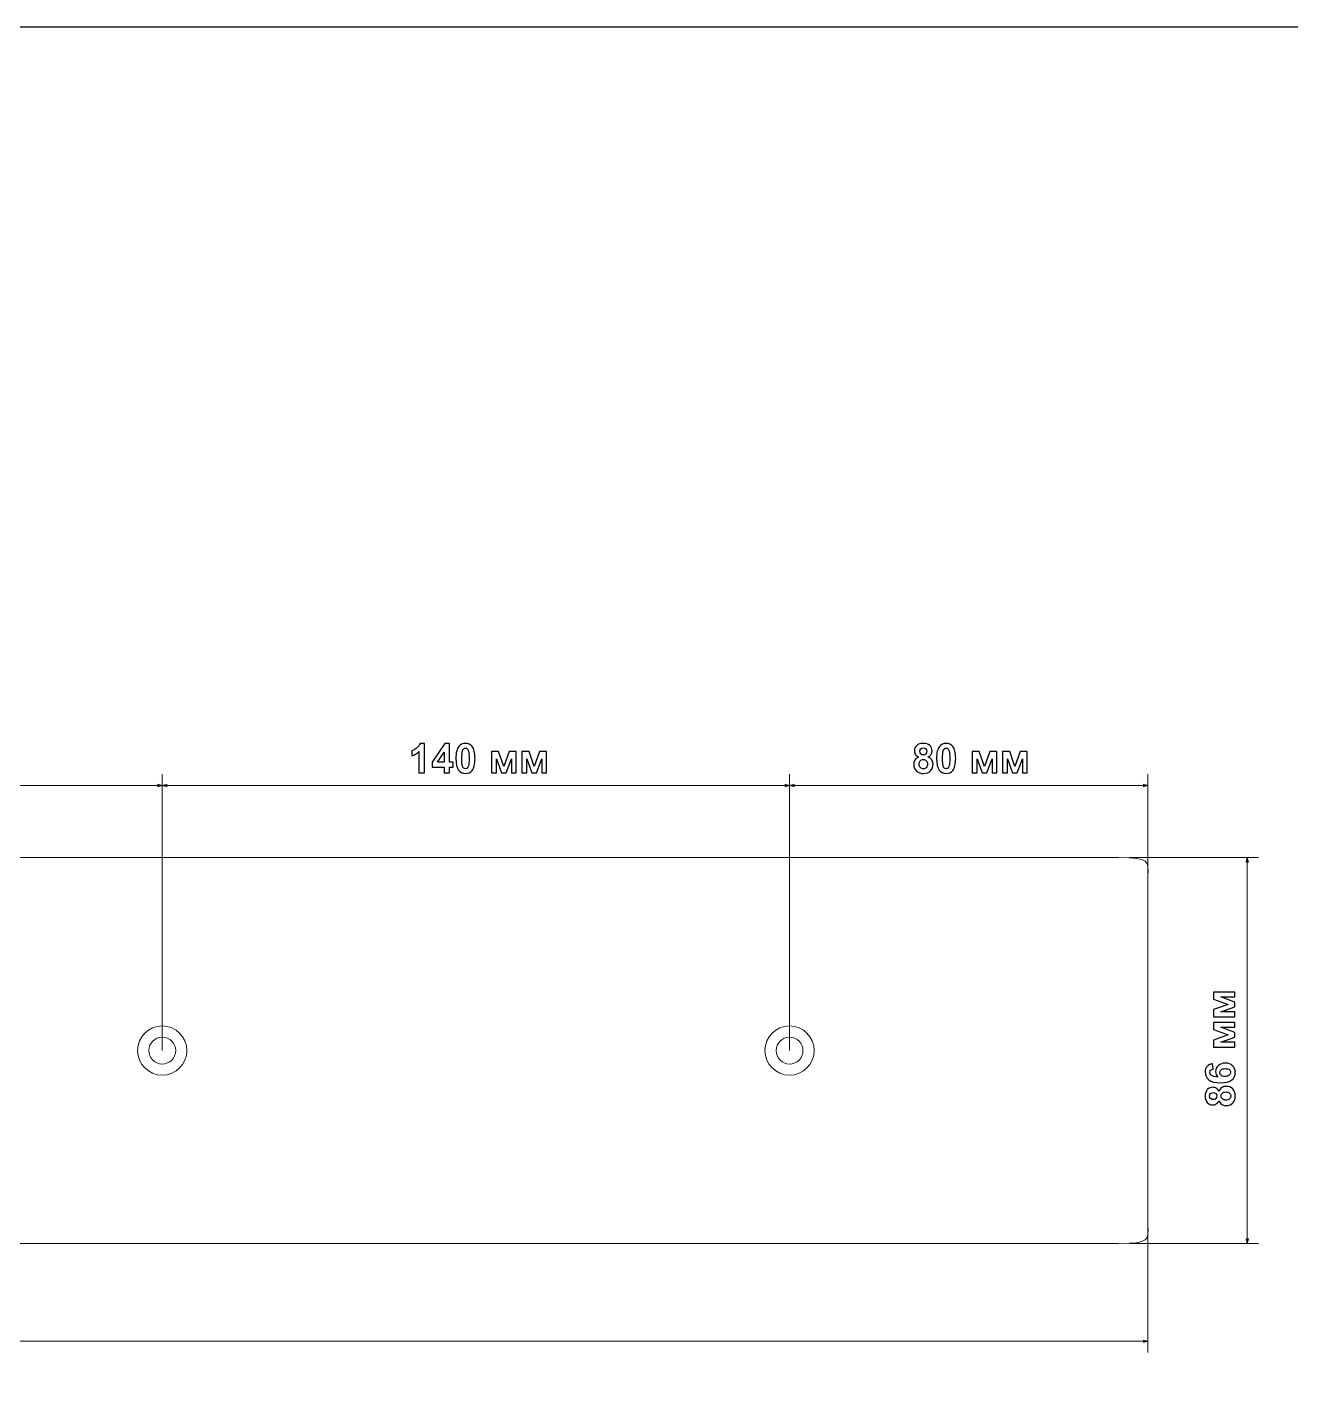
# Model space of a CAD drawing. Header units: centimetres. Extents: x -84 to 84, y -59 to 59.
# Drawn here: x 26.61 to 54.81, y 29.22 to 59.45 of the extents above; entities that cross this region are included whole.
import ezdxf

# ---------------------------------------------------------------- set-up
doc = ezdxf.new("R2010")
doc.units = ezdxf.units.CM
doc.header["$MEASUREMENT"] = 0
doc.layers.add('layer 1', color=7, linetype='Continuous')

msp = doc.modelspace()

# ---------------------------------------------------------------- linework, layer by layer
at = {"layer": 'layer 1', "color": 250}
msp.add_lwpolyline([(-84.1, -59.44999), (84.1, -59.44999), (84.1, 59.44999), (-84.1, 59.44999), (-84.1, -59.44999)], close=True, dxfattribs=at)
at = {"layer": 'layer 1', "color": 155}
for points, knots in [([(35.47807, 42.80859), (35.47807, 42.80859), (35.35241, 42.80859), (35.35241, 42.80859), (35.35241, 42.80859), (35.35241, 42.80859), (35.35241, 43.28402), (35.35241, 43.28402), (35.35241, 43.28402), (35.30655, 43.24091), (35.25243, 43.20896), (35.19006, 43.18832), (35.19006, 43.18832), (35.19006, 43.18832), (35.19006, 43.30297), (35.19006, 43.30297), (35.19006, 43.30297), (35.22293, 43.31367), (35.25855, 43.334), (35.29692, 43.36412), (35.29692, 43.36412), (35.33544, 43.39408), (35.36173, 43.42909), (35.3761, 43.46899), (35.3761, 43.46899), (35.3761, 43.46899), (35.47807, 43.46899), (35.47807, 43.46899), (35.47807, 43.46899), (35.47807, 43.46899), (35.47807, 42.80859), (35.47807, 42.80859)], [0, 0, 0, 0, 0.11111111, 0.11111111, 0.11111111, 0.11111111, 0.22222222, 0.22222222, 0.22222222, 0.22222222, 0.33333333, 0.33333333, 0.33333333, 0.33333333, 0.44444444, 0.44444444, 0.44444444, 0.44444444, 0.55555556, 0.55555556, 0.55555556, 0.55555556, 0.66666667, 0.66666667, 0.66666667, 0.66666667, 0.77777778, 0.77777778, 0.77777778, 0.77777778, 1, 1, 1, 1]), ([(35.91299, 42.80859), (35.91299, 42.80859), (35.91299, 42.94067), (35.91299, 42.94067), (35.91299, 42.94067), (35.91299, 42.94067), (35.64516, 42.94067), (35.64516, 42.94067), (35.64516, 42.94067), (35.64516, 42.94067), (35.64516, 43.05028), (35.64516, 43.05028), (35.64516, 43.05028), (35.64516, 43.05028), (35.92919, 43.46807), (35.92919, 43.46807), (35.92919, 43.46807), (35.92919, 43.46807), (36.03498, 43.46807), (36.03498, 43.46807), (36.03498, 43.46807), (36.03498, 43.46807), (36.03498, 43.05074), (36.03498, 43.05074), (36.03498, 43.05074), (36.03498, 43.05074), (36.11661, 43.05074), (36.11661, 43.05074), (36.11661, 43.05074), (36.11661, 43.05074), (36.11661, 42.94067), (36.11661, 42.94067), (36.11661, 42.94067), (36.11661, 42.94067), (36.03498, 42.94067), (36.03498, 42.94067), (36.03498, 42.94067), (36.03498, 42.94067), (36.03498, 42.80859), (36.03498, 42.80859), (36.03498, 42.80859), (36.03498, 42.80859), (35.91299, 42.80859), (35.91299, 42.80859)], [0, 0, 0, 0, 0.08333333, 0.08333333, 0.08333333, 0.08333333, 0.16666667, 0.16666667, 0.16666667, 0.16666667, 0.25, 0.25, 0.25, 0.25, 0.33333333, 0.33333333, 0.33333333, 0.33333333, 0.41666667, 0.41666667, 0.41666667, 0.41666667, 0.5, 0.5, 0.5, 0.5, 0.58333333, 0.58333333, 0.58333333, 0.58333333, 0.66666667, 0.66666667, 0.66666667, 0.66666667, 0.75, 0.75, 0.75, 0.75, 0.83333333, 0.83333333, 0.83333333, 0.83333333, 1, 1, 1, 1]), ([(35.91299, 43.05074), (35.91299, 43.05074), (35.91299, 43.275), (35.91299, 43.275), (35.91299, 43.275), (35.91299, 43.275), (35.76287, 43.05074), (35.76287, 43.05074), (35.76287, 43.05074), (35.76287, 43.05074), (35.91299, 43.05074), (35.91299, 43.05074)], [0, 0, 0, 0, 0.25, 0.25, 0.25, 0.25, 0.5, 0.5, 0.5, 0.5, 1, 1, 1, 1]), ([(36.38964, 43.46899), (36.45323, 43.46899), (36.50291, 43.44621), (36.53884, 43.40066), (36.53884, 43.40066), (36.58149, 43.34685), (36.60289, 43.25742), (36.60289, 43.13267), (36.60289, 43.13267), (36.60289, 43.00809), (36.58134, 42.9185), (36.53838, 42.86408), (36.53838, 42.86408), (36.50276, 42.81914), (36.45323, 42.79667), (36.38964, 42.79667), (36.38964, 42.79667), (36.32574, 42.79667), (36.27422, 42.82128), (36.23509, 42.8705), (36.23509, 42.8705), (36.19595, 42.91973), (36.17638, 43.00763), (36.17638, 43.1339), (36.17638, 43.1339), (36.17638, 43.25787), (36.19794, 43.34715), (36.24089, 43.40157), (36.24089, 43.40157), (36.27651, 43.44652), (36.32604, 43.46899), (36.38964, 43.46899)], [0, 0, 0, 0, 0.11111111, 0.11111111, 0.11111111, 0.11111111, 0.22222222, 0.22222222, 0.22222222, 0.22222222, 0.33333333, 0.33333333, 0.33333333, 0.33333333, 0.44444444, 0.44444444, 0.44444444, 0.44444444, 0.55555556, 0.55555556, 0.55555556, 0.55555556, 0.66666667, 0.66666667, 0.66666667, 0.66666667, 0.77777778, 0.77777778, 0.77777778, 0.77777778, 1, 1, 1, 1]), ([(36.38964, 43.36443), (36.37466, 43.36443), (36.3612, 43.35953), (36.34958, 43.34975), (36.34958, 43.34975), (36.33781, 43.34012), (36.32864, 43.32269), (36.32222, 43.29747), (36.32222, 43.29747), (36.31366, 43.26491), (36.30938, 43.20987), (36.30938, 43.13267), (36.30938, 43.13267), (36.30938, 43.05532), (36.3132, 43.00228), (36.32085, 42.97338), (36.32085, 42.97338), (36.32849, 42.94449), (36.33812, 42.92523), (36.34974, 42.9156), (36.34974, 42.9156), (36.36136, 42.90597), (36.37466, 42.90123), (36.38964, 42.90123), (36.38964, 42.90123), (36.40462, 42.90123), (36.41807, 42.90612), (36.42984, 42.9159), (36.42984, 42.9159), (36.44146, 42.92554), (36.45063, 42.94296), (36.45705, 42.96819), (36.45705, 42.96819), (36.46561, 43.00044), (36.46989, 43.05532), (36.46989, 43.13267), (36.46989, 43.13267), (36.46989, 43.20987), (36.46607, 43.26292), (36.45843, 43.29181), (36.45843, 43.29181), (36.45078, 43.3207), (36.44115, 43.34012), (36.42954, 43.34975), (36.42954, 43.34975), (36.41792, 43.35953), (36.40462, 43.36443), (36.38964, 43.36443)], [0, 0, 0, 0, 0.07692308, 0.07692308, 0.07692308, 0.07692308, 0.15384615, 0.15384615, 0.15384615, 0.15384615, 0.23076923, 0.23076923, 0.23076923, 0.23076923, 0.30769231, 0.30769231, 0.30769231, 0.30769231, 0.38461538, 0.38461538, 0.38461538, 0.38461538, 0.46153846, 0.46153846, 0.46153846, 0.46153846, 0.53846154, 0.53846154, 0.53846154, 0.53846154, 0.61538462, 0.61538462, 0.61538462, 0.61538462, 0.69230769, 0.69230769, 0.69230769, 0.69230769, 0.76923077, 0.76923077, 0.76923077, 0.76923077, 0.84615385, 0.84615385, 0.84615385, 0.84615385, 1, 1, 1, 1]), ([(36.97253, 43.28463), (36.97253, 43.28463), (37.12937, 43.28463), (37.12937, 43.28463), (37.12937, 43.28463), (37.12937, 43.28463), (37.24632, 42.9529), (37.24632, 42.9529), (37.24632, 42.9529), (37.24632, 42.9529), (37.36525, 43.28463), (37.36525, 43.28463), (37.36525, 43.28463), (37.36525, 43.28463), (37.52103, 43.28463), (37.52103, 43.28463), (37.52103, 43.28463), (37.52103, 43.28463), (37.52103, 42.80859), (37.52103, 42.80859), (37.52103, 42.80859), (37.52103, 42.80859), (37.41371, 42.80859), (37.41371, 42.80859), (37.41371, 42.80859), (37.41371, 42.80859), (37.41371, 43.12197), (37.41371, 43.12197), (37.41371, 43.12197), (37.41371, 43.12197), (37.29845, 42.80859), (37.29845, 42.80859), (37.29845, 42.80859), (37.29845, 42.80859), (37.19037, 42.80859), (37.19037, 42.80859), (37.19037, 42.80859), (37.19037, 42.80859), (37.07984, 43.12197), (37.07984, 43.12197), (37.07984, 43.12197), (37.07984, 43.12197), (37.07984, 42.80859), (37.07984, 42.80859), (37.07984, 42.80859), (37.07984, 42.80859), (36.97253, 42.80859), (36.97253, 42.80859), (36.97253, 42.80859), (36.97253, 42.80859), (36.97253, 43.28463), (36.97253, 43.28463)], [0, 0, 0, 0, 0.07142857, 0.07142857, 0.07142857, 0.07142857, 0.14285714, 0.14285714, 0.14285714, 0.14285714, 0.21428571, 0.21428571, 0.21428571, 0.21428571, 0.28571429, 0.28571429, 0.28571429, 0.28571429, 0.35714286, 0.35714286, 0.35714286, 0.35714286, 0.42857143, 0.42857143, 0.42857143, 0.42857143, 0.5, 0.5, 0.5, 0.5, 0.57142857, 0.57142857, 0.57142857, 0.57142857, 0.64285714, 0.64285714, 0.64285714, 0.64285714, 0.71428571, 0.71428571, 0.71428571, 0.71428571, 0.78571429, 0.78571429, 0.78571429, 0.78571429, 0.85714286, 0.85714286, 0.85714286, 0.85714286, 1, 1, 1, 1]), ([(37.65097, 43.28463), (37.65097, 43.28463), (37.80781, 43.28463), (37.80781, 43.28463), (37.80781, 43.28463), (37.80781, 43.28463), (37.92476, 42.9529), (37.92476, 42.9529), (37.92476, 42.9529), (37.92476, 42.9529), (38.04369, 43.28463), (38.04369, 43.28463), (38.04369, 43.28463), (38.04369, 43.28463), (38.19947, 43.28463), (38.19947, 43.28463), (38.19947, 43.28463), (38.19947, 43.28463), (38.19947, 42.80859), (38.19947, 42.80859), (38.19947, 42.80859), (38.19947, 42.80859), (38.09215, 42.80859), (38.09215, 42.80859), (38.09215, 42.80859), (38.09215, 42.80859), (38.09215, 43.12197), (38.09215, 43.12197), (38.09215, 43.12197), (38.09215, 43.12197), (37.97689, 42.80859), (37.97689, 42.80859), (37.97689, 42.80859), (37.97689, 42.80859), (37.86881, 42.80859), (37.86881, 42.80859), (37.86881, 42.80859), (37.86881, 42.80859), (37.75828, 43.12197), (37.75828, 43.12197), (37.75828, 43.12197), (37.75828, 43.12197), (37.75828, 42.80859), (37.75828, 42.80859), (37.75828, 42.80859), (37.75828, 42.80859), (37.65097, 42.80859), (37.65097, 42.80859), (37.65097, 42.80859), (37.65097, 42.80859), (37.65097, 43.28463), (37.65097, 43.28463)], [0, 0, 0, 0, 0.07142857, 0.07142857, 0.07142857, 0.07142857, 0.14285714, 0.14285714, 0.14285714, 0.14285714, 0.21428571, 0.21428571, 0.21428571, 0.21428571, 0.28571429, 0.28571429, 0.28571429, 0.28571429, 0.35714286, 0.35714286, 0.35714286, 0.35714286, 0.42857143, 0.42857143, 0.42857143, 0.42857143, 0.5, 0.5, 0.5, 0.5, 0.57142857, 0.57142857, 0.57142857, 0.57142857, 0.64285714, 0.64285714, 0.64285714, 0.64285714, 0.71428571, 0.71428571, 0.71428571, 0.71428571, 0.78571429, 0.78571429, 0.78571429, 0.78571429, 0.85714286, 0.85714286, 0.85714286, 0.85714286, 1, 1, 1, 1]), ([(46.50186, 43.16371), (46.46945, 43.17747), (46.44576, 43.19627), (46.43108, 43.22042), (46.43108, 43.22042), (46.41625, 43.24442), (46.40892, 43.27087), (46.40892, 43.29946), (46.40892, 43.29946), (46.40892, 43.34853), (46.42604, 43.38904), (46.46013, 43.42099), (46.46013, 43.42099), (46.49422, 43.45294), (46.54283, 43.46899), (46.60566, 43.46899), (46.60566, 43.46899), (46.66803, 43.46899), (46.71634, 43.45294), (46.75073, 43.42099), (46.75073, 43.42099), (46.78513, 43.38904), (46.8024, 43.34853), (46.8024, 43.29946), (46.8024, 43.29946), (46.8024, 43.26903), (46.79445, 43.24198), (46.77856, 43.21813), (46.77856, 43.21813), (46.76281, 43.19443), (46.74049, 43.17624), (46.71175, 43.16371), (46.71175, 43.16371), (46.74829, 43.14903), (46.77596, 43.12763), (46.79507, 43.0995), (46.79507, 43.0995), (46.81402, 43.07122), (46.8235, 43.03881), (46.8235, 43.00197), (46.8235, 43.00197), (46.8235, 42.94113), (46.80424, 42.89175), (46.76556, 42.85369), (46.76556, 42.85369), (46.72704, 42.81562), (46.67567, 42.79667), (46.61147, 42.79667), (46.61147, 42.79667), (46.55185, 42.79667), (46.50232, 42.81241), (46.46257, 42.8439), (46.46257, 42.8439), (46.4158, 42.8809), (46.39241, 42.93196), (46.39241, 42.99662), (46.39241, 42.99662), (46.39241, 43.03224), (46.40127, 43.06495), (46.41885, 43.09476), (46.41885, 43.09476), (46.43643, 43.12457), (46.4641, 43.1475), (46.50186, 43.16371)], [0, 0, 0, 0, 0.05882353, 0.05882353, 0.05882353, 0.05882353, 0.11764706, 0.11764706, 0.11764706, 0.11764706, 0.17647059, 0.17647059, 0.17647059, 0.17647059, 0.23529412, 0.23529412, 0.23529412, 0.23529412, 0.29411765, 0.29411765, 0.29411765, 0.29411765, 0.35294118, 0.35294118, 0.35294118, 0.35294118, 0.41176471, 0.41176471, 0.41176471, 0.41176471, 0.47058824, 0.47058824, 0.47058824, 0.47058824, 0.52941176, 0.52941176, 0.52941176, 0.52941176, 0.58823529, 0.58823529, 0.58823529, 0.58823529, 0.64705882, 0.64705882, 0.64705882, 0.64705882, 0.70588235, 0.70588235, 0.70588235, 0.70588235, 0.76470588, 0.76470588, 0.76470588, 0.76470588, 0.82352941, 0.82352941, 0.82352941, 0.82352941, 0.88235294, 0.88235294, 0.88235294, 0.88235294, 1, 1, 1, 1]), ([(46.52815, 43.29028), (46.52815, 43.26521), (46.53519, 43.24549), (46.54925, 43.23143), (46.54925, 43.23143), (46.56347, 43.21736), (46.58227, 43.21033), (46.60566, 43.21033), (46.60566, 43.21033), (46.62951, 43.21033), (46.64846, 43.21752), (46.66268, 43.23173), (46.66268, 43.23173), (46.6769, 43.24595), (46.68408, 43.26567), (46.68408, 43.29074), (46.68408, 43.29074), (46.68408, 43.31444), (46.67705, 43.33339), (46.66299, 43.34761), (46.66299, 43.34761), (46.64877, 43.36183), (46.63012, 43.36901), (46.60704, 43.36901), (46.60704, 43.36901), (46.58288, 43.36901), (46.56377, 43.36183), (46.54956, 43.34746), (46.54956, 43.34746), (46.53534, 43.33309), (46.52815, 43.31398), (46.52815, 43.29028)], [0, 0, 0, 0, 0.11111111, 0.11111111, 0.11111111, 0.11111111, 0.22222222, 0.22222222, 0.22222222, 0.22222222, 0.33333333, 0.33333333, 0.33333333, 0.33333333, 0.44444444, 0.44444444, 0.44444444, 0.44444444, 0.55555556, 0.55555556, 0.55555556, 0.55555556, 0.66666667, 0.66666667, 0.66666667, 0.66666667, 0.77777778, 0.77777778, 0.77777778, 0.77777778, 1, 1, 1, 1]), ([(47.11671, 43.46899), (47.1803, 43.46899), (47.22998, 43.44621), (47.26591, 43.40066), (47.26591, 43.40066), (47.30856, 43.34685), (47.32996, 43.25742), (47.32996, 43.13267), (47.32996, 43.13267), (47.32996, 43.00809), (47.30841, 42.9185), (47.26545, 42.86408), (47.26545, 42.86408), (47.22983, 42.81914), (47.1803, 42.79667), (47.11671, 42.79667), (47.11671, 42.79667), (47.05281, 42.79667), (47.00129, 42.82128), (46.96216, 42.8705), (46.96216, 42.8705), (46.92302, 42.91973), (46.90345, 43.00763), (46.90345, 43.1339), (46.90345, 43.1339), (46.90345, 43.25787), (46.92501, 43.34715), (46.96796, 43.40157), (46.96796, 43.40157), (47.00358, 43.44652), (47.05311, 43.46899), (47.11671, 43.46899)], [0, 0, 0, 0, 0.11111111, 0.11111111, 0.11111111, 0.11111111, 0.22222222, 0.22222222, 0.22222222, 0.22222222, 0.33333333, 0.33333333, 0.33333333, 0.33333333, 0.44444444, 0.44444444, 0.44444444, 0.44444444, 0.55555556, 0.55555556, 0.55555556, 0.55555556, 0.66666667, 0.66666667, 0.66666667, 0.66666667, 0.77777778, 0.77777778, 0.77777778, 0.77777778, 1, 1, 1, 1]), ([(47.11671, 43.36443), (47.10173, 43.36443), (47.08827, 43.35953), (47.07665, 43.34975), (47.07665, 43.34975), (47.06488, 43.34012), (47.05571, 43.32269), (47.04929, 43.29747), (47.04929, 43.29747), (47.04073, 43.26491), (47.03645, 43.20987), (47.03645, 43.13267), (47.03645, 43.13267), (47.03645, 43.05532), (47.04027, 43.00228), (47.04792, 42.97338), (47.04792, 42.97338), (47.05556, 42.94449), (47.06519, 42.92523), (47.07681, 42.9156), (47.07681, 42.9156), (47.08843, 42.90597), (47.10173, 42.90123), (47.11671, 42.90123), (47.11671, 42.90123), (47.13169, 42.90123), (47.14514, 42.90612), (47.15691, 42.9159), (47.15691, 42.9159), (47.16853, 42.92554), (47.1777, 42.94296), (47.18412, 42.96819), (47.18412, 42.96819), (47.19268, 43.00044), (47.19696, 43.05532), (47.19696, 43.13267), (47.19696, 43.13267), (47.19696, 43.20987), (47.19314, 43.26292), (47.1855, 43.29181), (47.1855, 43.29181), (47.17785, 43.3207), (47.16822, 43.34012), (47.15661, 43.34975), (47.15661, 43.34975), (47.14499, 43.35953), (47.13169, 43.36443), (47.11671, 43.36443)], [0, 0, 0, 0, 0.07692308, 0.07692308, 0.07692308, 0.07692308, 0.15384615, 0.15384615, 0.15384615, 0.15384615, 0.23076923, 0.23076923, 0.23076923, 0.23076923, 0.30769231, 0.30769231, 0.30769231, 0.30769231, 0.38461538, 0.38461538, 0.38461538, 0.38461538, 0.46153846, 0.46153846, 0.46153846, 0.46153846, 0.53846154, 0.53846154, 0.53846154, 0.53846154, 0.61538462, 0.61538462, 0.61538462, 0.61538462, 0.69230769, 0.69230769, 0.69230769, 0.69230769, 0.76923077, 0.76923077, 0.76923077, 0.76923077, 0.84615385, 0.84615385, 0.84615385, 0.84615385, 1, 1, 1, 1]), ([(47.6996, 43.28463), (47.6996, 43.28463), (47.85644, 43.28463), (47.85644, 43.28463), (47.85644, 43.28463), (47.85644, 43.28463), (47.97339, 42.9529), (47.97339, 42.9529), (47.97339, 42.9529), (47.97339, 42.9529), (48.09232, 43.28463), (48.09232, 43.28463), (48.09232, 43.28463), (48.09232, 43.28463), (48.2481, 43.28463), (48.2481, 43.28463), (48.2481, 43.28463), (48.2481, 43.28463), (48.2481, 42.80859), (48.2481, 42.80859), (48.2481, 42.80859), (48.2481, 42.80859), (48.14078, 42.80859), (48.14078, 42.80859), (48.14078, 42.80859), (48.14078, 42.80859), (48.14078, 43.12197), (48.14078, 43.12197), (48.14078, 43.12197), (48.14078, 43.12197), (48.02552, 42.80859), (48.02552, 42.80859), (48.02552, 42.80859), (48.02552, 42.80859), (47.91744, 42.80859), (47.91744, 42.80859), (47.91744, 42.80859), (47.91744, 42.80859), (47.80691, 43.12197), (47.80691, 43.12197), (47.80691, 43.12197), (47.80691, 43.12197), (47.80691, 42.80859), (47.80691, 42.80859), (47.80691, 42.80859), (47.80691, 42.80859), (47.6996, 42.80859), (47.6996, 42.80859), (47.6996, 42.80859), (47.6996, 42.80859), (47.6996, 43.28463), (47.6996, 43.28463)], [0, 0, 0, 0, 0.07142857, 0.07142857, 0.07142857, 0.07142857, 0.14285714, 0.14285714, 0.14285714, 0.14285714, 0.21428571, 0.21428571, 0.21428571, 0.21428571, 0.28571429, 0.28571429, 0.28571429, 0.28571429, 0.35714286, 0.35714286, 0.35714286, 0.35714286, 0.42857143, 0.42857143, 0.42857143, 0.42857143, 0.5, 0.5, 0.5, 0.5, 0.57142857, 0.57142857, 0.57142857, 0.57142857, 0.64285714, 0.64285714, 0.64285714, 0.64285714, 0.71428571, 0.71428571, 0.71428571, 0.71428571, 0.78571429, 0.78571429, 0.78571429, 0.78571429, 0.85714286, 0.85714286, 0.85714286, 0.85714286, 1, 1, 1, 1]), ([(48.37804, 43.28463), (48.37804, 43.28463), (48.53488, 43.28463), (48.53488, 43.28463), (48.53488, 43.28463), (48.53488, 43.28463), (48.65183, 42.9529), (48.65183, 42.9529), (48.65183, 42.9529), (48.65183, 42.9529), (48.77076, 43.28463), (48.77076, 43.28463), (48.77076, 43.28463), (48.77076, 43.28463), (48.92654, 43.28463), (48.92654, 43.28463), (48.92654, 43.28463), (48.92654, 43.28463), (48.92654, 42.80859), (48.92654, 42.80859), (48.92654, 42.80859), (48.92654, 42.80859), (48.81922, 42.80859), (48.81922, 42.80859), (48.81922, 42.80859), (48.81922, 42.80859), (48.81922, 43.12197), (48.81922, 43.12197), (48.81922, 43.12197), (48.81922, 43.12197), (48.70396, 42.80859), (48.70396, 42.80859), (48.70396, 42.80859), (48.70396, 42.80859), (48.59588, 42.80859), (48.59588, 42.80859), (48.59588, 42.80859), (48.59588, 42.80859), (48.48535, 43.12197), (48.48535, 43.12197), (48.48535, 43.12197), (48.48535, 43.12197), (48.48535, 42.80859), (48.48535, 42.80859), (48.48535, 42.80859), (48.48535, 42.80859), (48.37804, 42.80859), (48.37804, 42.80859), (48.37804, 42.80859), (48.37804, 42.80859), (48.37804, 43.28463), (48.37804, 43.28463)], [0, 0, 0, 0, 0.07142857, 0.07142857, 0.07142857, 0.07142857, 0.14285714, 0.14285714, 0.14285714, 0.14285714, 0.21428571, 0.21428571, 0.21428571, 0.21428571, 0.28571429, 0.28571429, 0.28571429, 0.28571429, 0.35714286, 0.35714286, 0.35714286, 0.35714286, 0.42857143, 0.42857143, 0.42857143, 0.42857143, 0.5, 0.5, 0.5, 0.5, 0.57142857, 0.57142857, 0.57142857, 0.57142857, 0.64285714, 0.64285714, 0.64285714, 0.64285714, 0.71428571, 0.71428571, 0.71428571, 0.71428571, 0.78571429, 0.78571429, 0.78571429, 0.78571429, 0.85714286, 0.85714286, 0.85714286, 0.85714286, 1, 1, 1, 1]), ([(46.51623, 43.0087), (46.51623, 42.97369), (46.5251, 42.94648), (46.54283, 42.92691), (46.54283, 42.92691), (46.56056, 42.90734), (46.58258, 42.89756), (46.60902, 42.89756), (46.60902, 42.89756), (46.63501, 42.89756), (46.65641, 42.90704), (46.67338, 42.92584), (46.67338, 42.92584), (46.69035, 42.94464), (46.69876, 42.97186), (46.69876, 43.00732), (46.69876, 43.00732), (46.69876, 43.03835), (46.6902, 43.06327), (46.67292, 43.08207), (46.67292, 43.08207), (46.65565, 43.10088), (46.63379, 43.11036), (46.60734, 43.11036), (46.60734, 43.11036), (46.57661, 43.11036), (46.55384, 43.09965), (46.5387, 43.07825), (46.5387, 43.07825), (46.52372, 43.05685), (46.51623, 43.03377), (46.51623, 43.0087)], [0, 0, 0, 0, 0.11111111, 0.11111111, 0.11111111, 0.11111111, 0.22222222, 0.22222222, 0.22222222, 0.22222222, 0.33333333, 0.33333333, 0.33333333, 0.33333333, 0.44444444, 0.44444444, 0.44444444, 0.44444444, 0.55555556, 0.55555556, 0.55555556, 0.55555556, 0.66666667, 0.66666667, 0.66666667, 0.66666667, 0.77777778, 0.77777778, 0.77777778, 0.77777778, 1, 1, 1, 1]), ([(53.08175, 37.3704), (53.08175, 37.3704), (53.08175, 37.52724), (53.08175, 37.52724), (53.08175, 37.52724), (53.08175, 37.52724), (53.41348, 37.64419), (53.41348, 37.64419), (53.41348, 37.64419), (53.41348, 37.64419), (53.08175, 37.76312), (53.08175, 37.76312), (53.08175, 37.76312), (53.08175, 37.76312), (53.08175, 37.9189), (53.08175, 37.9189), (53.08175, 37.9189), (53.08175, 37.9189), (53.55779, 37.9189), (53.55779, 37.9189), (53.55779, 37.9189), (53.55779, 37.9189), (53.55779, 37.81158), (53.55779, 37.81158), (53.55779, 37.81158), (53.55779, 37.81158), (53.24441, 37.81158), (53.24441, 37.81158), (53.24441, 37.81158), (53.24441, 37.81158), (53.55779, 37.69632), (53.55779, 37.69632), (53.55779, 37.69632), (53.55779, 37.69632), (53.55779, 37.58824), (53.55779, 37.58824), (53.55779, 37.58824), (53.55779, 37.58824), (53.24441, 37.47771), (53.24441, 37.47771), (53.24441, 37.47771), (53.24441, 37.47771), (53.55779, 37.47771), (53.55779, 37.47771), (53.55779, 37.47771), (53.55779, 37.47771), (53.55779, 37.3704), (53.55779, 37.3704), (53.55779, 37.3704), (53.55779, 37.3704), (53.08175, 37.3704), (53.08175, 37.3704)], [0, 0, 0, 0, 0.07142857, 0.07142857, 0.07142857, 0.07142857, 0.14285714, 0.14285714, 0.14285714, 0.14285714, 0.21428571, 0.21428571, 0.21428571, 0.21428571, 0.28571429, 0.28571429, 0.28571429, 0.28571429, 0.35714286, 0.35714286, 0.35714286, 0.35714286, 0.42857143, 0.42857143, 0.42857143, 0.42857143, 0.5, 0.5, 0.5, 0.5, 0.57142857, 0.57142857, 0.57142857, 0.57142857, 0.64285714, 0.64285714, 0.64285714, 0.64285714, 0.71428571, 0.71428571, 0.71428571, 0.71428571, 0.78571429, 0.78571429, 0.78571429, 0.78571429, 0.85714286, 0.85714286, 0.85714286, 0.85714286, 1, 1, 1, 1]), ([(53.08175, 36.69196), (53.08175, 36.69196), (53.08175, 36.8488), (53.08175, 36.8488), (53.08175, 36.8488), (53.08175, 36.8488), (53.41348, 36.96575), (53.41348, 36.96575), (53.41348, 36.96575), (53.41348, 36.96575), (53.08175, 37.08468), (53.08175, 37.08468), (53.08175, 37.08468), (53.08175, 37.08468), (53.08175, 37.24046), (53.08175, 37.24046), (53.08175, 37.24046), (53.08175, 37.24046), (53.55779, 37.24046), (53.55779, 37.24046), (53.55779, 37.24046), (53.55779, 37.24046), (53.55779, 37.13314), (53.55779, 37.13314), (53.55779, 37.13314), (53.55779, 37.13314), (53.24441, 37.13314), (53.24441, 37.13314), (53.24441, 37.13314), (53.24441, 37.13314), (53.55779, 37.01788), (53.55779, 37.01788), (53.55779, 37.01788), (53.55779, 37.01788), (53.55779, 36.9098), (53.55779, 36.9098), (53.55779, 36.9098), (53.55779, 36.9098), (53.24441, 36.79927), (53.24441, 36.79927), (53.24441, 36.79927), (53.24441, 36.79927), (53.55779, 36.79927), (53.55779, 36.79927), (53.55779, 36.79927), (53.55779, 36.79927), (53.55779, 36.69196), (53.55779, 36.69196), (53.55779, 36.69196), (53.55779, 36.69196), (53.08175, 36.69196), (53.08175, 36.69196)], [0, 0, 0, 0, 0.07142857, 0.07142857, 0.07142857, 0.07142857, 0.14285714, 0.14285714, 0.14285714, 0.14285714, 0.21428571, 0.21428571, 0.21428571, 0.21428571, 0.28571429, 0.28571429, 0.28571429, 0.28571429, 0.35714286, 0.35714286, 0.35714286, 0.35714286, 0.42857143, 0.42857143, 0.42857143, 0.42857143, 0.5, 0.5, 0.5, 0.5, 0.57142857, 0.57142857, 0.57142857, 0.57142857, 0.64285714, 0.64285714, 0.64285714, 0.64285714, 0.71428571, 0.71428571, 0.71428571, 0.71428571, 0.78571429, 0.78571429, 0.78571429, 0.78571429, 0.85714286, 0.85714286, 0.85714286, 0.85714286, 1, 1, 1, 1]), ([(53.06188, 36.32232), (53.06188, 36.32232), (53.07533, 36.20033), (53.07533, 36.20033), (53.07533, 36.20033), (53.05026, 36.19743), (53.03176, 36.18963), (53.01984, 36.17709), (53.01984, 36.17709), (53.00792, 36.16456), (53.00195, 36.14835), (53.00195, 36.12833), (53.00195, 36.12833), (53.00195, 36.10173), (53.01388, 36.07926), (53.03773, 36.06091), (53.03773, 36.06091), (53.06157, 36.04257), (53.11126, 36.0311), (53.18677, 36.02636), (53.18677, 36.02636), (53.14978, 36.0577), (53.13128, 36.09653), (53.13128, 36.14316), (53.13128, 36.14316), (53.13128, 36.19559), (53.15131, 36.24069), (53.19136, 36.27814), (53.19136, 36.27814), (53.23157, 36.31559), (53.28324, 36.33424), (53.34668, 36.33424), (53.34668, 36.33424), (53.41394, 36.33424), (53.46806, 36.31452), (53.50872, 36.27508), (53.50872, 36.27508), (53.54938, 36.23564), (53.56971, 36.18504), (53.56971, 36.12328), (53.56971, 36.12328), (53.56971, 36.05709), (53.54388, 36.00252), (53.49221, 35.95987), (53.49221, 35.95987), (53.44054, 35.91722), (53.356, 35.89581), (53.23829, 35.89581), (53.23829, 35.89581), (53.11768, 35.89581), (53.03069, 35.91813), (52.97734, 35.96262), (52.97734, 35.96262), (52.92399, 36.0071), (52.89739, 36.06489), (52.89739, 36.13597), (52.89739, 36.13597), (52.89739, 36.18581), (52.91146, 36.22708), (52.93958, 36.2598), (52.93958, 36.2598), (52.96756, 36.29251), (53.00838, 36.3133), (53.06188, 36.32232)], [0, 0, 0, 0, 0.05882353, 0.05882353, 0.05882353, 0.05882353, 0.11764706, 0.11764706, 0.11764706, 0.11764706, 0.17647059, 0.17647059, 0.17647059, 0.17647059, 0.23529412, 0.23529412, 0.23529412, 0.23529412, 0.29411765, 0.29411765, 0.29411765, 0.29411765, 0.35294118, 0.35294118, 0.35294118, 0.35294118, 0.41176471, 0.41176471, 0.41176471, 0.41176471, 0.47058824, 0.47058824, 0.47058824, 0.47058824, 0.52941176, 0.52941176, 0.52941176, 0.52941176, 0.58823529, 0.58823529, 0.58823529, 0.58823529, 0.64705882, 0.64705882, 0.64705882, 0.64705882, 0.70588235, 0.70588235, 0.70588235, 0.70588235, 0.76470588, 0.76470588, 0.76470588, 0.76470588, 0.82352941, 0.82352941, 0.82352941, 0.82352941, 0.88235294, 0.88235294, 0.88235294, 0.88235294, 1, 1, 1, 1]), ([(53.33674, 36.03707), (53.37771, 36.03707), (53.40935, 36.04654), (53.43167, 36.06535), (53.43167, 36.06535), (53.45399, 36.08415), (53.46515, 36.10555), (53.46515, 36.12986), (53.46515, 36.12986), (53.46515, 36.15309), (53.45598, 36.17251), (53.43779, 36.1881), (53.43779, 36.1881), (53.41944, 36.20354), (53.38948, 36.21134), (53.3479, 36.21134), (53.3479, 36.21134), (53.3051, 36.21134), (53.27376, 36.20293), (53.25373, 36.18627), (53.25373, 36.18627), (53.23386, 36.16945), (53.22392, 36.14866), (53.22392, 36.12359), (53.22392, 36.12359), (53.22392, 36.09928), (53.2334, 36.07895), (53.25251, 36.06214), (53.25251, 36.06214), (53.27146, 36.04547), (53.29959, 36.03707), (53.33674, 36.03707)], [0, 0, 0, 0, 0.11111111, 0.11111111, 0.11111111, 0.11111111, 0.22222222, 0.22222222, 0.22222222, 0.22222222, 0.33333333, 0.33333333, 0.33333333, 0.33333333, 0.44444444, 0.44444444, 0.44444444, 0.44444444, 0.55555556, 0.55555556, 0.55555556, 0.55555556, 0.66666667, 0.66666667, 0.66666667, 0.66666667, 0.77777778, 0.77777778, 0.77777778, 0.77777778, 1, 1, 1, 1]), ([(53.20267, 35.49422), (53.18891, 35.46181), (53.17011, 35.43812), (53.14596, 35.42344), (53.14596, 35.42344), (53.12196, 35.40861), (53.09551, 35.40128), (53.06692, 35.40128), (53.06692, 35.40128), (53.01785, 35.40128), (52.97734, 35.4184), (52.94539, 35.45249), (52.94539, 35.45249), (52.91344, 35.48658), (52.89739, 35.53519), (52.89739, 35.59802), (52.89739, 35.59802), (52.89739, 35.66039), (52.91344, 35.7087), (52.94539, 35.74309), (52.94539, 35.74309), (52.97734, 35.77749), (53.01785, 35.79476), (53.06692, 35.79476), (53.06692, 35.79476), (53.09735, 35.79476), (53.1244, 35.78681), (53.14825, 35.77092), (53.14825, 35.77092), (53.17195, 35.75517), (53.19014, 35.73285), (53.20267, 35.70411), (53.20267, 35.70411), (53.21735, 35.74065), (53.23875, 35.76832), (53.26688, 35.78743), (53.26688, 35.78743), (53.29516, 35.80638), (53.32757, 35.81586), (53.36441, 35.81586), (53.36441, 35.81586), (53.42525, 35.81586), (53.47463, 35.7966), (53.51269, 35.75792), (53.51269, 35.75792), (53.55076, 35.7194), (53.56971, 35.66803), (53.56971, 35.60383), (53.56971, 35.60383), (53.56971, 35.54421), (53.55397, 35.49468), (53.52248, 35.45493), (53.52248, 35.45493), (53.48548, 35.40816), (53.43442, 35.38477), (53.36976, 35.38477), (53.36976, 35.38477), (53.33414, 35.38477), (53.30143, 35.39363), (53.27162, 35.41121), (53.27162, 35.41121), (53.24181, 35.42879), (53.21888, 35.45646), (53.20267, 35.49422)], [0, 0, 0, 0, 0.05882353, 0.05882353, 0.05882353, 0.05882353, 0.11764706, 0.11764706, 0.11764706, 0.11764706, 0.17647059, 0.17647059, 0.17647059, 0.17647059, 0.23529412, 0.23529412, 0.23529412, 0.23529412, 0.29411765, 0.29411765, 0.29411765, 0.29411765, 0.35294118, 0.35294118, 0.35294118, 0.35294118, 0.41176471, 0.41176471, 0.41176471, 0.41176471, 0.47058824, 0.47058824, 0.47058824, 0.47058824, 0.52941176, 0.52941176, 0.52941176, 0.52941176, 0.58823529, 0.58823529, 0.58823529, 0.58823529, 0.64705882, 0.64705882, 0.64705882, 0.64705882, 0.70588235, 0.70588235, 0.70588235, 0.70588235, 0.76470588, 0.76470588, 0.76470588, 0.76470588, 0.82352941, 0.82352941, 0.82352941, 0.82352941, 0.88235294, 0.88235294, 0.88235294, 0.88235294, 1, 1, 1, 1]), ([(53.0761, 35.52051), (53.10117, 35.52051), (53.12089, 35.52755), (53.13495, 35.54161), (53.13495, 35.54161), (53.14902, 35.55583), (53.15605, 35.57463), (53.15605, 35.59802), (53.15605, 35.59802), (53.15605, 35.62187), (53.14886, 35.64082), (53.13465, 35.65504), (53.13465, 35.65504), (53.12043, 35.66926), (53.10071, 35.67644), (53.07564, 35.67644), (53.07564, 35.67644), (53.05194, 35.67644), (53.03299, 35.66941), (53.01877, 35.65535), (53.01877, 35.65535), (53.00455, 35.64113), (52.99737, 35.62248), (52.99737, 35.5994), (52.99737, 35.5994), (52.99737, 35.57524), (53.00455, 35.55613), (53.01892, 35.54192), (53.01892, 35.54192), (53.03329, 35.5277), (53.0524, 35.52051), (53.0761, 35.52051)], [0, 0, 0, 0, 0.11111111, 0.11111111, 0.11111111, 0.11111111, 0.22222222, 0.22222222, 0.22222222, 0.22222222, 0.33333333, 0.33333333, 0.33333333, 0.33333333, 0.44444444, 0.44444444, 0.44444444, 0.44444444, 0.55555556, 0.55555556, 0.55555556, 0.55555556, 0.66666667, 0.66666667, 0.66666667, 0.66666667, 0.77777778, 0.77777778, 0.77777778, 0.77777778, 1, 1, 1, 1]), ([(53.35768, 35.50859), (53.39269, 35.50859), (53.4199, 35.51746), (53.43947, 35.53519), (53.43947, 35.53519), (53.45904, 35.55292), (53.46882, 35.57494), (53.46882, 35.60138), (53.46882, 35.60138), (53.46882, 35.62737), (53.45934, 35.64877), (53.44054, 35.66574), (53.44054, 35.66574), (53.42174, 35.68271), (53.39452, 35.69112), (53.35906, 35.69112), (53.35906, 35.69112), (53.32803, 35.69112), (53.30311, 35.68256), (53.28431, 35.66528), (53.28431, 35.66528), (53.2655, 35.64801), (53.25602, 35.62615), (53.25602, 35.5997), (53.25602, 35.5997), (53.25602, 35.56897), (53.26673, 35.5462), (53.28813, 35.53106), (53.28813, 35.53106), (53.30953, 35.51608), (53.33261, 35.50859), (53.35768, 35.50859)], [0, 0, 0, 0, 0.11111111, 0.11111111, 0.11111111, 0.11111111, 0.22222222, 0.22222222, 0.22222222, 0.22222222, 0.33333333, 0.33333333, 0.33333333, 0.33333333, 0.44444444, 0.44444444, 0.44444444, 0.44444444, 0.55555556, 0.55555556, 0.55555556, 0.55555556, 0.66666667, 0.66666667, 0.66666667, 0.66666667, 0.77777778, 0.77777778, 0.77777778, 0.77777778, 1, 1, 1, 1])]:
    msp.add_open_spline(points, degree=3, knots=knots, dxfattribs=at)
at = {"layer": 'layer 1', "color": 155, "lineweight": 9}
for points in [[(29.6223, 36.61422), (29.6223, 36.61422), (29.6223, 42.7788), (29.6223, 42.7788)], [(29.6223, 36.61422), (29.6223, 36.61422), (29.6223, 42.7788), (29.6223, 42.7788)], [(43.6223, 36.61422), (43.6223, 36.61422), (43.6223, 42.7788), (43.6223, 42.7788)], [(43.6223, 36.61422), (43.6223, 36.61422), (43.6223, 42.7788), (43.6223, 42.7788)], [(51.62143, 36.86422), (51.62143, 36.86422), (51.62143, 42.7788), (51.62143, 42.7788)], [(29.6223, 42.5288), (29.6223, 42.5288), (6.6223, 42.5288), (6.6223, 42.5288)], [(43.6223, 42.5288), (43.6223, 42.5288), (29.6223, 42.5288), (29.6223, 42.5288)], [(51.62143, 42.5288), (51.62143, 42.5288), (43.6223, 42.5288), (43.6223, 42.5288)], [(51.21113, 40.91887), (51.21113, 40.91887), (54.08758, 40.91887), (54.08758, 40.91887)], [(53.83758, 40.91887), (53.83758, 40.91887), (53.83758, 32.30957), (53.83758, 32.30957)], [(51.62143, 33.45948), (51.62143, 33.45948), (51.62143, 29.87781), (51.62143, 29.87781)], [(51.21113, 32.30957), (51.21113, 32.30957), (54.08758, 32.30957), (54.08758, 32.30957)], [(-0.76609, 30.12781), (-0.76609, 30.12781), (51.62143, 30.12781), (51.62143, 30.12781)]]:
    msp.add_open_spline(points, degree=3, dxfattribs=at)
for points in [[(29.5207, 42.55602), (29.5207, 42.55602), (29.6223, 42.5288), (29.6223, 42.5288), (29.6223, 42.5288), (29.6223, 42.5288), (29.5207, 42.50157), (29.5207, 42.50157), (29.5207, 42.50157), (29.5207, 42.50157), (29.5207, 42.55602), (29.5207, 42.55602)], [(29.72389, 42.55602), (29.72389, 42.55602), (29.6223, 42.5288), (29.6223, 42.5288), (29.6223, 42.5288), (29.6223, 42.5288), (29.72389, 42.50157), (29.72389, 42.50157), (29.72389, 42.50157), (29.72389, 42.50157), (29.72389, 42.55602), (29.72389, 42.55602)], [(43.5207, 42.55602), (43.5207, 42.55602), (43.6223, 42.5288), (43.6223, 42.5288), (43.6223, 42.5288), (43.6223, 42.5288), (43.5207, 42.50157), (43.5207, 42.50157), (43.5207, 42.50157), (43.5207, 42.50157), (43.5207, 42.55602), (43.5207, 42.55602)], [(43.72389, 42.55602), (43.72389, 42.55602), (43.6223, 42.5288), (43.6223, 42.5288), (43.6223, 42.5288), (43.6223, 42.5288), (43.72389, 42.50157), (43.72389, 42.50157), (43.72389, 42.50157), (43.72389, 42.50157), (43.72389, 42.55602), (43.72389, 42.55602)], [(51.51983, 42.55602), (51.51983, 42.55602), (51.62143, 42.5288), (51.62143, 42.5288), (51.62143, 42.5288), (51.62143, 42.5288), (51.51983, 42.50157), (51.51983, 42.50157), (51.51983, 42.50157), (51.51983, 42.50157), (51.51983, 42.55602), (51.51983, 42.55602)], [(53.81035, 40.81727), (53.81035, 40.81727), (53.83758, 40.91887), (53.83758, 40.91887), (53.83758, 40.91887), (53.83758, 40.91887), (53.8648, 40.81727), (53.8648, 40.81727), (53.8648, 40.81727), (53.8648, 40.81727), (53.81035, 40.81727), (53.81035, 40.81727)], [(53.81035, 32.41116), (53.81035, 32.41116), (53.83758, 32.30957), (53.83758, 32.30957), (53.83758, 32.30957), (53.83758, 32.30957), (53.8648, 32.41116), (53.8648, 32.41116), (53.8648, 32.41116), (53.8648, 32.41116), (53.81035, 32.41116), (53.81035, 32.41116)], [(51.51983, 30.10058), (51.51983, 30.10058), (51.62143, 30.12781), (51.62143, 30.12781), (51.62143, 30.12781), (51.62143, 30.12781), (51.51983, 30.15503), (51.51983, 30.15503), (51.51983, 30.15503), (51.51983, 30.15503), (51.51983, 30.10058), (51.51983, 30.10058)]]:
    msp.add_open_spline(points, degree=3, knots=[0, 0, 0, 0, 0.25, 0.25, 0.25, 0.25, 0.5, 0.5, 0.5, 0.5, 1, 1, 1, 1], dxfattribs=at)
at = {"layer": 'layer 1', "color": 254, "lineweight": 20}
msp.add_open_spline([(-54.95849, 40.91887), (-54.95849, 40.91887), (50.96113, 40.91887), (50.96113, 40.91887), (50.96113, 40.91887), (51.67024, 40.91887), (51.62215, 40.8421), (51.62143, 40.51579), (51.62143, 40.51579), (51.62143, 40.51579), (51.62143, 36.61422), (51.62143, 36.61422), (51.62143, 36.61422), (51.62143, 36.61422), (51.62143, 32.71265), (51.62143, 32.71265), (51.62143, 32.71265), (51.62215, 32.38634), (51.67024, 32.30957), (50.96113, 32.30957), (50.96113, 32.30957), (50.96113, 32.30957), (-54.95849, 32.30957), (-54.95849, 32.30957), (-54.95849, 32.30957), (-55.07312, 32.30957), (-55.07723, 32.3094), (-55.18469, 32.34926), (-55.18469, 32.34926), (-55.88335, 32.60842), (-56.58204, 32.86765), (-57.2807, 33.12684), (-57.2807, 33.12684), (-57.39009, 33.16739), (-57.37765, 33.14096), (-57.37765, 33.25473), (-57.37765, 33.25473), (-57.37765, 33.55789), (-57.37765, 33.86106), (-57.37765, 34.16422), (-57.37765, 34.16422), (-57.37765, 34.16422), (-42.37765, 34.16422), (-42.37765, 34.16422), (-42.37765, 34.16422), (-42.37765, 34.16422), (-42.37765, 36.61422), (-42.37765, 36.61422), (-42.37765, 36.61422), (-42.37765, 36.61422), (-42.37765, 39.06422), (-42.37765, 39.06422), (-42.37765, 39.06422), (-42.37765, 39.06422), (-57.37765, 39.06422), (-57.37765, 39.06422), (-57.37765, 39.06422), (-57.37765, 39.36738), (-57.37765, 39.67055), (-57.37765, 39.97371), (-57.37765, 39.97371), (-57.37765, 40.08748), (-57.39009, 40.06105), (-57.2807, 40.1016), (-57.2807, 40.1016), (-56.58204, 40.36079), (-55.88335, 40.62002), (-55.18469, 40.87918), (-55.18469, 40.87918), (-55.07723, 40.91904), (-55.07312, 40.91887), (-54.95849, 40.91887)], degree=3, knots=[0, 0, 0, 0, 0.05263158, 0.05263158, 0.05263158, 0.05263158, 0.10526316, 0.10526316, 0.10526316, 0.10526316, 0.15789474, 0.15789474, 0.15789474, 0.15789474, 0.21052632, 0.21052632, 0.21052632, 0.21052632, 0.26315789, 0.26315789, 0.26315789, 0.26315789, 0.31578947, 0.31578947, 0.31578947, 0.31578947, 0.36842105, 0.36842105, 0.36842105, 0.36842105, 0.42105263, 0.42105263, 0.42105263, 0.42105263, 0.47368421, 0.47368421, 0.47368421, 0.47368421, 0.52631579, 0.52631579, 0.52631579, 0.52631579, 0.57894737, 0.57894737, 0.57894737, 0.57894737, 0.63157895, 0.63157895, 0.63157895, 0.63157895, 0.68421053, 0.68421053, 0.68421053, 0.68421053, 0.73684211, 0.73684211, 0.73684211, 0.73684211, 0.78947368, 0.78947368, 0.78947368, 0.78947368, 0.84210526, 0.84210526, 0.84210526, 0.84210526, 0.89473684, 0.89473684, 0.89473684, 0.89473684, 1, 1, 1, 1], dxfattribs=at)
at = {"layer": 'layer 1', "color": 9, "lineweight": 20}
for points in [[(29.6223, 37.16422), (29.92606, 37.16422), (30.1723, 36.91798), (30.1723, 36.61422), (30.1723, 36.61422), (30.1723, 36.31046), (29.92606, 36.06422), (29.6223, 36.06422), (29.6223, 36.06422), (29.31854, 36.06422), (29.0723, 36.31046), (29.0723, 36.61422), (29.0723, 36.61422), (29.0723, 36.91798), (29.31854, 37.16422), (29.6223, 37.16422)], [(43.6223, 37.16422), (43.92606, 37.16422), (44.1723, 36.91798), (44.1723, 36.61422), (44.1723, 36.61422), (44.1723, 36.31046), (43.92606, 36.06422), (43.6223, 36.06422), (43.6223, 36.06422), (43.31854, 36.06422), (43.0723, 36.31046), (43.0723, 36.61422), (43.0723, 36.61422), (43.0723, 36.91798), (43.31854, 37.16422), (43.6223, 37.16422)]]:
    msp.add_open_spline(points, degree=3, knots=[0, 0, 0, 0, 0.2, 0.2, 0.2, 0.2, 0.4, 0.4, 0.4, 0.4, 0.6, 0.6, 0.6, 0.6, 1, 1, 1, 1], dxfattribs=at)
at = {"layer": 'layer 1', "color": 7, "lineweight": 20}
for points in [[(29.6223, 36.91422), (29.78799, 36.91422), (29.9223, 36.77991), (29.9223, 36.61422), (29.9223, 36.61422), (29.9223, 36.44853), (29.78799, 36.31422), (29.6223, 36.31422), (29.6223, 36.31422), (29.45661, 36.31422), (29.3223, 36.44853), (29.3223, 36.61422), (29.3223, 36.61422), (29.3223, 36.77991), (29.45661, 36.91422), (29.6223, 36.91422)], [(43.6223, 36.91422), (43.78799, 36.91422), (43.9223, 36.77991), (43.9223, 36.61422), (43.9223, 36.61422), (43.9223, 36.44853), (43.78799, 36.31422), (43.6223, 36.31422), (43.6223, 36.31422), (43.45661, 36.31422), (43.3223, 36.44853), (43.3223, 36.61422), (43.3223, 36.61422), (43.3223, 36.77991), (43.45661, 36.91422), (43.6223, 36.91422)]]:
    msp.add_open_spline(points, degree=3, knots=[0, 0, 0, 0, 0.2, 0.2, 0.2, 0.2, 0.4, 0.4, 0.4, 0.4, 0.6, 0.6, 0.6, 0.6, 1, 1, 1, 1], dxfattribs=at)

doc.saveas('drawing.dxf')
